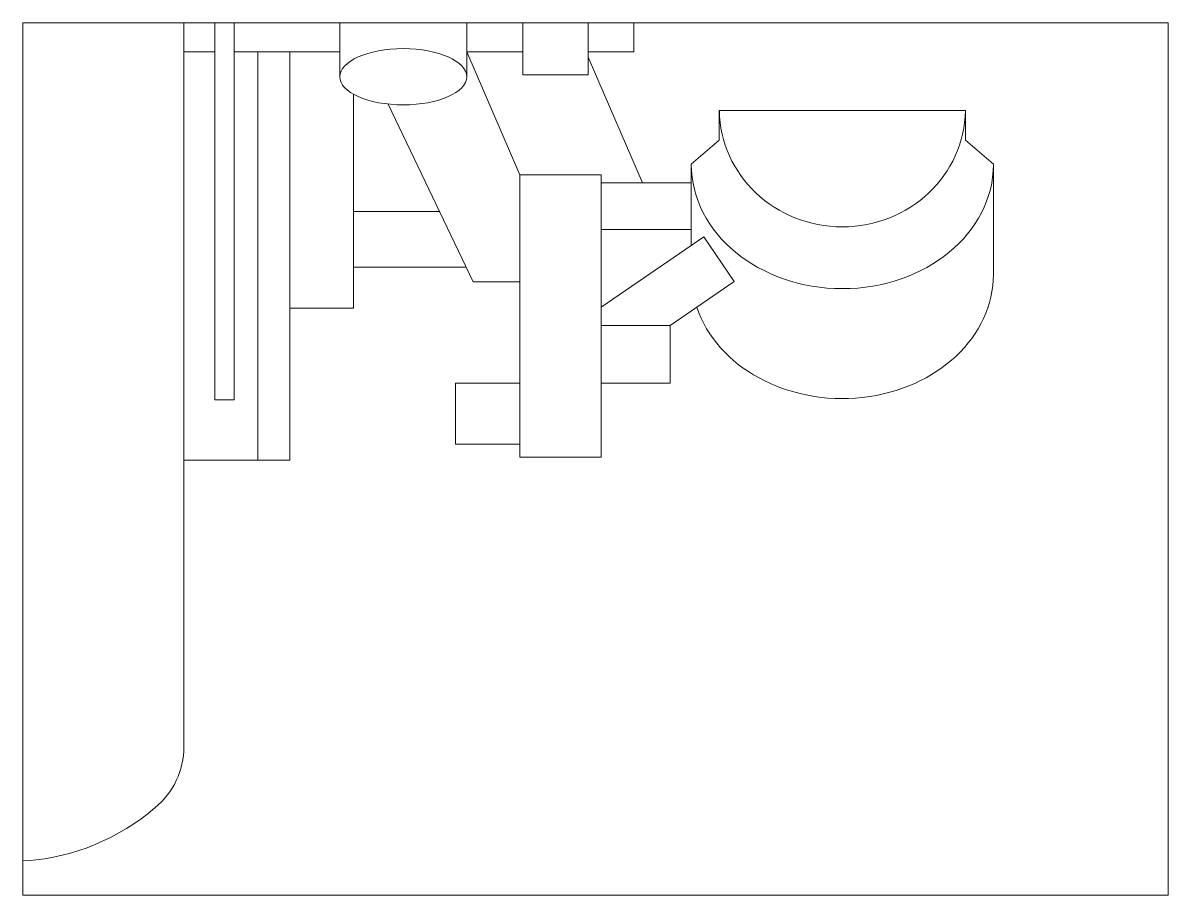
# Paper-space layout 'www.ceco.net' of a CAD drawing. Header units: millimetres. Extents: x 27 to 240, y 20 to 183.
# The model-space entities are those that its viewports show. They can reach past a viewport. Long polylines and large blocks are cut down to what shows.
import ezdxf

# ---------------------------------------------------------------- set-up
doc = ezdxf.new("R2010")
doc.units = ezdxf.units.MM
doc.layers.add('ceco.net 427', color=7, linetype='Continuous', lineweight=13)

msp = doc.modelspace()

# ---------------------------------------------------------------- linework, layer by layer
at = {"layer": 'ceco.net 427'}
for p, q in [((57.87, 356.94), (57.87, 41.78)), ((69.37, 170.32), (69.37, 356.94)), ((76.53, 170.32), (76.53, 356.94)), ((183.16, 290.57), (183.16, 328.86)), ((207.31, 290.57), (207.31, 328.86)), ((115.48, 322.88), (115.48, 289.81)), ((162.43, 322.88), (162.43, 289.81)), ((224.22, 320.46), (224.22, 298.97)), ((69.37, 298.97), (57.87, 298.97)), ((115.48, 298.97), (76.53, 298.97)), ((85.22, 148.12), (85.22, 298.97)), ((96.99, 148.12), (96.99, 298.97)), ((162.43, 298.97), (183.16, 298.97)), ((182.03, 253.61), (162.43, 298.97)), ((207.31, 298.97), (224.22, 298.97)), ((227.35, 250.63), (207.31, 297.02)), ((207.31, 290.57), (183.16, 290.57)), ((120.56, 283.35), (120.56, 204.22)), ((164.85, 213.97), (133.44, 279.7)), ((346.68, 277.34), (255.76, 277.34)), ((255.76, 277.34), (255.76, 266.31)), ((346.68, 277.34), (346.68, 266.31)), ((255.76, 266.31), (245.38, 257.44)), ((346.68, 266.31), (357.05, 257.44)), ((245.38, 227.43), (245.38, 257.44)), ((357.05, 257.44), (357.05, 216.81)), ((212.08, 253.61), (182.03, 253.61)), ((182.03, 253.61), (182.03, 149.19)), ((212.08, 149.19), (212.08, 253.61)), ((212.08, 250.63), (245.38, 250.63)), ((212.08, 233.38), (245.38, 233.38)), ((212.08, 204.65), (249.98, 230.58)), ((249.98, 230.58), (261.27, 214.06)), ((120.56, 219.42), (162.24, 219.42)), ((182.03, 213.97), (164.85, 213.97)), ((237.56, 197.84), (261.27, 214.06)), ((120.56, 204.22), (96.99, 204.22)), ((212.08, 197.84), (237.56, 197.84)), ((237.56, 197.84), (237.56, 176.56)), ((237.56, 176.56), (212.08, 176.56)), ((76.53, 170.32), (69.37, 170.32)), ((182.03, 149.19), (212.08, 149.19)), ((96.99, 148.12), (57.87, 148.12))]:
    msp.add_line(p, q, dxfattribs=at)
for points in [[(120.56, 240.02), (152.4, 240.02)], [(182.03, 176.56), (158.21, 176.56), (158.21, 153.95), (182.03, 153.95)]]:
    msp.add_lwpolyline(points, dxfattribs=at)
for centre, radius, start, end in [((29.19, 41.94), 28.68, 308.7832, 0.3169), ((6.02, 81.06), 81.28, 229.1391, 265.7533), ((-6.02, 81.06), 81.28, 274.2467, 310.8609)]:
    msp.add_arc(centre, radius, start, end, dxfattribs=at)
at = {"layer": 'ceco.net 427', "extrusion": (0, 0, -1)}
msp.add_ellipse((138.95, 289.81), major_axis=(23.47, 0), ratio=0.443337, dxfattribs=at)
for centre, major_axis, ratio, start_param, end_param in [((301.22, 277.89), (45.46, 0), 0.958448, 0.012819, 3.128774), ((301.22, 257.44), (-55.83, 0), 0.823279, 3.141593, 6.283185), ((301.22, 216.81), (-55.83, 0), 0.823279, 3.141593, 6.013754)]:
    msp.add_ellipse(centre, major_axis=major_axis, ratio=ratio, start_param=start_param, end_param=end_param, dxfattribs=at)

psp = doc.layouts.new('www.ceco.net')

# ---------------------------------------------------------------- viewports
at = {"layer": '0'}
psp.add_viewport(center=(133.35, 101.6), size=(213.36, 162.56), view_center_point=(210, 148.5), view_height=322.4396, dxfattribs=at)

doc.saveas('drawing.dxf')
